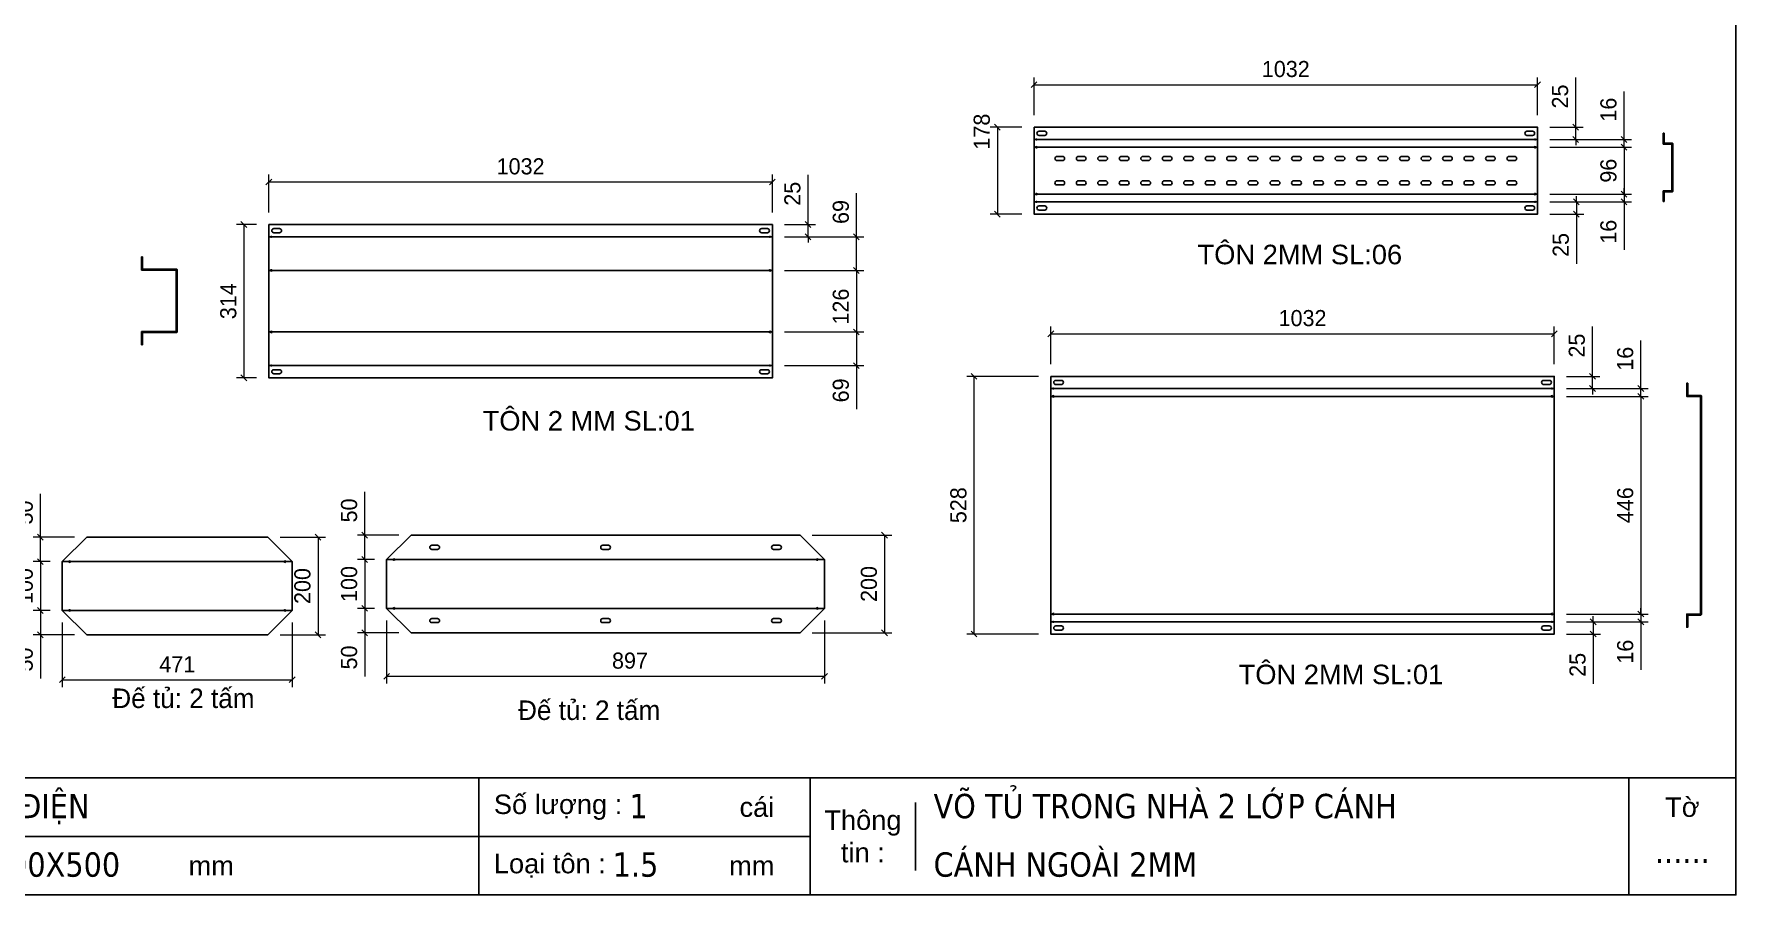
# Model space of a CAD drawing. Header units: millimetres. Extents: x 0 to 5930, y 0 to 4193.
# Drawn here: x 2443 to 5930, y 0 to 1764 of the extents above; entities that cross this region are included whole.
import ezdxf
from ezdxf.enums import TextEntityAlignment as Align

# ---------------------------------------------------------------- set-up
doc = ezdxf.new("R2010")
doc.units = ezdxf.units.MM
for name, color, linetype in [('CNC', 7, 'Continuous'), ('CO', 1, 'Continuous'), ('DIM', 253, 'Continuous')]:
    doc.layers.add(name, color=color, linetype=linetype)
doc.styles.add('Arial', font='arial.ttf')
doc.styles.add('Tahoma (Input Text)', font='tahoma.ttf')
doc.dimstyles.new('Dim-33', dxfattribs={"dimtxt": 33, "dimasz": 12, "dimexe": 15, "dimexo": 25, "dimgap": 15, "dimtad": 1, "dimdec": 0, "dimtxsty": 'Standard', "dimblk": 'OBLIQUE', "dimcen": 10, "dimclrd": 5, "dimclre": 5, "dimclrt": 3, "dimazin": 3, "dimtfac": 1, "dimtdec": 0, "dimtmove": 0, "dimatfit": 3, "dimldrblk": 'OPEN30', "dimlwd": 9, "dimlwe": 9})

# ---------------------------------------------------------------- blocks, each defined once
blk = doc.blocks.new('*D26')
at = {"color": 0, "linetype": 'ByBlock', "lineweight": -2}
for p, q in [((3031, 726.9), (3019, 738.9)), ((3019, 538.9), (3031, 526.9))]:
    blk.add_line(p, q, dxfattribs=at)
at = {"layer": 'Defpoints', "color": 0, "transparency": 16777216}
for p in [(2922.1, 732.9), (2922.1, 532.9), (3025, 532.9)]:
    blk.add_point(p, dxfattribs=at)
at = {"layer": 'DIM', "color": 5, "lineweight": 9, "transparency": 16777216}
for p, q in [((2947.1, 732.9), (3040, 732.9)), ((3025, 732.9), (3025, 532.9)), ((2947.1, 532.9), (3040, 532.9))]:
    blk.add_line(p, q, dxfattribs=at)
at = {"layer": 'DIM', "color": 3, "transparency": 16777216, "insert": (2993.1, 632.9), "char_height": 33, "attachment_point": 5, "rotation": 90}
blk.add_mtext('200', dxfattribs=at)
blk = doc.blocks.new('_Oblique')
at = {"color": 0, "linetype": 'ByBlock', "lineweight": -2}
blk.add_line((-0.5, -0.5), (0.5, 0.5), dxfattribs=at)
blk = doc.blocks.new('_Open30')
at = {"color": 0, "linetype": 'ByBlock', "lineweight": -2}
for p, q in [((-1, 0.27), (0, 0)), ((0, 0), (-1, -0.27)), ((0, 0), (-1, 0))]:
    blk.add_line(p, q, dxfattribs=at)
blk = doc.blocks.new('*D27')
at = {"color": 0, "linetype": 'ByBlock', "lineweight": -2}
for p, q in [((2507.1, 447), (2495.1, 435)), ((2966.1, 435), (2978.1, 447))]:
    blk.add_line(p, q, dxfattribs=at)
at = {"layer": 'Defpoints', "color": 0, "transparency": 16777216}
for p in [(2501.1, 582.9), (2972.1, 582.9), (2972.1, 441)]:
    blk.add_point(p, dxfattribs=at)
at = {"layer": 'DIM', "color": 5, "lineweight": 9, "transparency": 16777216}
for p, q in [((2501.1, 557.9), (2501.1, 426)), ((2972.1, 557.9), (2972.1, 426)), ((2501.1, 441), (2972.1, 441))]:
    blk.add_line(p, q, dxfattribs=at)
at = {"layer": 'DIM', "color": 3, "transparency": 16777216, "insert": (2736.6, 472.6), "char_height": 33, "attachment_point": 5}
blk.add_mtext('471', dxfattribs=at)
blk = doc.blocks.new('*D28')
at = {"color": 0, "linetype": 'ByBlock', "lineweight": -2}
for p, q in [((2462.2, 676.9), (2450.2, 688.9)), ((2450.2, 588.9), (2462.2, 576.9))]:
    blk.add_line(p, q, dxfattribs=at)
at = {"layer": 'Defpoints', "color": 0, "transparency": 16777216}
for p in [(2501.1, 682.9), (2456.2, 582.9), (2501.1, 582.9)]:
    blk.add_point(p, dxfattribs=at)
at = {"layer": 'DIM', "color": 5, "lineweight": 9, "transparency": 16777216}
for p, q in [((2476.1, 682.9), (2441.2, 682.9)), ((2456.2, 682.9), (2456.2, 582.9)), ((2476.1, 582.9), (2441.2, 582.9))]:
    blk.add_line(p, q, dxfattribs=at)
at = {"layer": 'DIM', "color": 3, "transparency": 16777216, "insert": (2424.3, 632.9), "char_height": 33, "attachment_point": 5, "rotation": 90}
blk.add_mtext('100', dxfattribs=at)
blk = doc.blocks.new('*D29')
at = {"color": 0, "linetype": 'ByBlock', "lineweight": -2}
for p, q in [((2462.2, 726.9), (2450.2, 738.9)), ((2450.2, 688.9), (2462.2, 676.9))]:
    blk.add_line(p, q, dxfattribs=at)
at = {"layer": 'Defpoints', "color": 0, "transparency": 16777216}
for p in [(2456.2, 732.9), (2551.1, 732.9), (2501.1, 682.9)]:
    blk.add_point(p, dxfattribs=at)
at = {"layer": 'DIM', "color": 5, "lineweight": 9, "transparency": 16777216}
for p, q in [((2456.2, 732.9), (2456.2, 822.1)), ((2526.1, 732.9), (2441.2, 732.9)), ((2456.2, 682.9), (2456.2, 732.9)), ((2476.1, 682.9), (2441.2, 682.9))]:
    blk.add_line(p, q, dxfattribs=at)
at = {"layer": 'DIM', "color": 3, "transparency": 16777216, "insert": (2424.3, 783.5), "char_height": 33, "attachment_point": 5, "rotation": 90}
blk.add_mtext('50', dxfattribs=at)
blk = doc.blocks.new('*D30')
at = {"color": 0, "linetype": 'ByBlock', "lineweight": -2}
for p, q in [((2462.2, 576.9), (2450.2, 588.9)), ((2450.2, 538.9), (2462.2, 526.9))]:
    blk.add_line(p, q, dxfattribs=at)
at = {"layer": 'Defpoints', "color": 0, "transparency": 16777216}
for p in [(2501.1, 582.9), (2456.2, 532.9), (2551.1, 532.9)]:
    blk.add_point(p, dxfattribs=at)
at = {"layer": 'DIM', "color": 5, "lineweight": 9, "transparency": 16777216}
for p, q in [((2476.1, 582.9), (2441.2, 582.9)), ((2456.2, 582.9), (2456.2, 532.9)), ((2526.1, 532.9), (2441.2, 532.9)), ((2456.2, 532.9), (2456.2, 443.8))]:
    blk.add_line(p, q, dxfattribs=at)
at = {"layer": 'DIM', "color": 3, "transparency": 16777216, "insert": (2424.3, 482.3), "char_height": 33, "attachment_point": 5, "rotation": 90}
blk.add_mtext('50', dxfattribs=at)
blk = doc.blocks.new('f3daunguoc')
at = {"layer": 'CNC', "color": 2, "lineweight": -3}
blk.add_circle((0, 0), 1.5, dxfattribs=at)
blk = doc.blocks.new('*D36')
at = {"color": 0, "linetype": 'ByBlock', "lineweight": -2}
for p, q in [((4191.3, 731.1), (4179.3, 743.1)), ((4179.3, 543.1), (4191.3, 531.1))]:
    blk.add_line(p, q, dxfattribs=at)
at = {"layer": 'Defpoints', "color": 0, "transparency": 16777216}
for p in [(4012.5, 737.1), (4012.5, 537.1), (4185.3, 537.1)]:
    blk.add_point(p, dxfattribs=at)
at = {"layer": 'DIM', "color": 5, "lineweight": 9, "transparency": 16777216}
for p, q in [((4037.5, 737.1), (4200.3, 737.1)), ((4185.3, 737.1), (4185.3, 537.1)), ((4037.5, 537.1), (4200.3, 537.1))]:
    blk.add_line(p, q, dxfattribs=at)
at = {"layer": 'DIM', "color": 3, "transparency": 16777216, "insert": (4153.5, 637.1), "char_height": 33, "attachment_point": 5, "rotation": 90}
blk.add_mtext('200', dxfattribs=at)
blk = doc.blocks.new('*D37')
at = {"color": 0, "linetype": 'ByBlock', "lineweight": -2}
for p, q in [((3171.5, 454), (3159.5, 442)), ((4056.5, 442), (4068.5, 454))]:
    blk.add_line(p, q, dxfattribs=at)
at = {"layer": 'Defpoints', "color": 0, "transparency": 16777216}
for p in [(3165.5, 587.1), (4062.5, 587.1), (4062.5, 448)]:
    blk.add_point(p, dxfattribs=at)
at = {"layer": 'DIM', "color": 5, "lineweight": 9, "transparency": 16777216}
for p, q in [((3165.5, 562.1), (3165.5, 433)), ((4062.5, 562.1), (4062.5, 433)), ((3165.5, 448), (4062.5, 448))]:
    blk.add_line(p, q, dxfattribs=at)
at = {"layer": 'DIM', "color": 3, "transparency": 16777216, "insert": (3664, 479.9), "char_height": 33, "attachment_point": 5}
blk.add_mtext('897', dxfattribs=at)
blk = doc.blocks.new('*D38')
at = {"color": 0, "linetype": 'ByBlock', "lineweight": -2}
for p, q in [((3126.6, 681.1), (3114.6, 693.1)), ((3114.6, 593.1), (3126.6, 581.1))]:
    blk.add_line(p, q, dxfattribs=at)
at = {"layer": 'Defpoints', "color": 0, "transparency": 16777216}
for p in [(3165.5, 687.1), (3120.6, 587.1), (3165.5, 587.1)]:
    blk.add_point(p, dxfattribs=at)
at = {"layer": 'DIM', "color": 5, "lineweight": 9, "transparency": 16777216}
for p, q in [((3140.5, 687.1), (3105.6, 687.1)), ((3120.6, 687.1), (3120.6, 587.1)), ((3140.5, 587.1), (3105.6, 587.1))]:
    blk.add_line(p, q, dxfattribs=at)
at = {"layer": 'DIM', "color": 3, "transparency": 16777216, "insert": (3088.7, 637.1), "char_height": 33, "attachment_point": 5, "rotation": 90}
blk.add_mtext('100', dxfattribs=at)
blk = doc.blocks.new('*D39')
at = {"color": 0, "linetype": 'ByBlock', "lineweight": -2}
for p, q in [((3126.6, 731.1), (3114.6, 743.1)), ((3114.6, 693.1), (3126.6, 681.1))]:
    blk.add_line(p, q, dxfattribs=at)
at = {"layer": 'Defpoints', "color": 0, "transparency": 16777216}
for p in [(3120.6, 737.1), (3215.5, 737.1), (3165.5, 687.1)]:
    blk.add_point(p, dxfattribs=at)
at = {"layer": 'DIM', "color": 5, "lineweight": 9, "transparency": 16777216}
for p, q in [((3120.6, 737.1), (3120.6, 826.2)), ((3190.5, 737.1), (3105.6, 737.1)), ((3120.6, 687.1), (3120.6, 737.1)), ((3140.5, 687.1), (3105.6, 687.1))]:
    blk.add_line(p, q, dxfattribs=at)
at = {"layer": 'DIM', "color": 3, "transparency": 16777216, "insert": (3088.7, 787.7), "char_height": 33, "attachment_point": 5, "rotation": 90}
blk.add_mtext('50', dxfattribs=at)
blk = doc.blocks.new('*D40')
at = {"color": 0, "linetype": 'ByBlock', "lineweight": -2}
for p, q in [((3126.6, 581.1), (3114.6, 593.1)), ((3114.6, 543.1), (3126.6, 531.1))]:
    blk.add_line(p, q, dxfattribs=at)
at = {"layer": 'Defpoints', "color": 0, "transparency": 16777216}
for p in [(3165.5, 587.1), (3120.6, 537.1), (3215.5, 537.1)]:
    blk.add_point(p, dxfattribs=at)
at = {"layer": 'DIM', "color": 5, "lineweight": 9, "transparency": 16777216}
for p, q in [((3140.5, 587.1), (3105.6, 587.1)), ((3120.6, 587.1), (3120.6, 537.1)), ((3190.5, 537.1), (3105.6, 537.1)), ((3120.6, 537.1), (3120.6, 447.9))]:
    blk.add_line(p, q, dxfattribs=at)
at = {"layer": 'DIM', "color": 3, "transparency": 16777216, "insert": (3088.7, 486.5), "char_height": 33, "attachment_point": 5, "rotation": 90}
blk.add_mtext('50', dxfattribs=at)
blk = doc.blocks.new('ovan8.5x20')
at = {"layer": 'CNC', "color": 2, "lineweight": -3}
for p, q in [((5.7, 4.2), (-5.8, 4.2)), ((-5.8, -4.2), (5.7, -4.2))]:
    blk.add_line(p, q, dxfattribs=at)
for centre, start, end in [((-5.8, 0), 90, 270), ((5.7, 0), 270, 90)]:
    blk.add_arc(centre, 4.25, start, end, dxfattribs=at)
blk = doc.blocks.new('*D66')
at = {"color": 0, "linetype": 'ByBlock', "lineweight": -2}
for p, q in [((5595.3, 1578.8), (5607.3, 1566.8)), ((5607.3, 1541.8), (5595.3, 1553.8))]:
    blk.add_line(p, q, dxfattribs=at)
at = {"layer": 'Defpoints', "color": 0, "transparency": 16777216}
for p in [(5523.2, 1572.8), (5601.3, 1572.8), (5523.2, 1547.8)]:
    blk.add_point(p, dxfattribs=at)
at = {"layer": 'DIM', "color": 5, "lineweight": 9, "transparency": 16777216}
for p, q in [((5601.3, 1572.8), (5601.3, 1674.9)), ((5548.2, 1572.8), (5616.3, 1572.8)), ((5601.3, 1547.8), (5601.3, 1572.8)), ((5548.2, 1547.8), (5616.3, 1547.8)), ((5601.3, 1547.8), (5601.3, 1535.8))]:
    blk.add_line(p, q, dxfattribs=at)
at = {"layer": 'DIM', "color": 3, "transparency": 16777216, "insert": (5569.5, 1635.8), "char_height": 33, "attachment_point": 5, "rotation": 90}
blk.add_mtext('25', dxfattribs=at)
blk = doc.blocks.new('*D67')
at = {"color": 0, "linetype": 'ByBlock', "lineweight": -2}
for p, q in [((5694.3, 1553.8), (5706.3, 1541.8)), ((5706.3, 1525.8), (5694.3, 1537.8))]:
    blk.add_line(p, q, dxfattribs=at)
at = {"layer": 'Defpoints', "color": 0, "transparency": 16777216}
for p in [(5523.2, 1547.8), (5700.3, 1547.8), (5523.2, 1531.8)]:
    blk.add_point(p, dxfattribs=at)
at = {"layer": 'DIM', "color": 5, "lineweight": 9, "transparency": 16777216}
for p, q in [((5700.3, 1547.8), (5700.3, 1645.9)), ((5548.2, 1547.8), (5715.3, 1547.8)), ((5700.3, 1531.8), (5700.3, 1547.8)), ((5548.2, 1531.8), (5715.3, 1531.8)), ((5700.3, 1531.8), (5700.3, 1519.8))]:
    blk.add_line(p, q, dxfattribs=at)
at = {"layer": 'DIM', "color": 3, "transparency": 16777216, "insert": (5668.5, 1608.9), "char_height": 33, "attachment_point": 5, "rotation": 90}
blk.add_mtext('16', dxfattribs=at)
blk = doc.blocks.new('*D68')
at = {"color": 0, "linetype": 'ByBlock', "lineweight": -2}
for p, q in [((5706.3, 1525.8), (5694.3, 1537.8)), ((5694.3, 1441.8), (5706.3, 1429.8))]:
    blk.add_line(p, q, dxfattribs=at)
at = {"layer": 'Defpoints', "color": 0, "transparency": 16777216}
for p in [(5523.2, 1531.8), (5523.2, 1435.8), (5700.3, 1435.8)]:
    blk.add_point(p, dxfattribs=at)
at = {"layer": 'DIM', "color": 5, "lineweight": 9, "transparency": 16777216}
for p, q in [((5548.2, 1531.8), (5715.3, 1531.8)), ((5700.3, 1531.8), (5700.3, 1435.8)), ((5548.2, 1435.8), (5715.3, 1435.8))]:
    blk.add_line(p, q, dxfattribs=at)
at = {"layer": 'DIM', "color": 3, "transparency": 16777216, "insert": (5668.5, 1483.8), "char_height": 33, "attachment_point": 5, "rotation": 90}
blk.add_mtext('96', dxfattribs=at)
blk = doc.blocks.new('*D69')
at = {"color": 0, "linetype": 'ByBlock', "lineweight": -2}
for p, q in [((5694.3, 1441.8), (5706.3, 1429.8)), ((5706.3, 1413.8), (5694.3, 1425.8))]:
    blk.add_line(p, q, dxfattribs=at)
at = {"layer": 'Defpoints', "color": 0, "transparency": 16777216}
for p in [(5523.2, 1435.8), (5523.2, 1419.8), (5700.3, 1419.8)]:
    blk.add_point(p, dxfattribs=at)
at = {"layer": 'DIM', "color": 5, "lineweight": 9, "transparency": 16777216}
for p, q in [((5548.2, 1435.8), (5715.3, 1435.8)), ((5700.3, 1435.8), (5700.3, 1447.8)), ((5700.3, 1435.8), (5700.3, 1419.8)), ((5548.2, 1419.8), (5715.3, 1419.8)), ((5700.3, 1419.8), (5700.3, 1321.6))]:
    blk.add_line(p, q, dxfattribs=at)
at = {"layer": 'DIM', "color": 3, "transparency": 16777216, "insert": (5668.5, 1358.7), "char_height": 33, "attachment_point": 5, "rotation": 90}
blk.add_mtext('16', dxfattribs=at)
blk = doc.blocks.new('*D70')
at = {"color": 0, "linetype": 'ByBlock', "lineweight": -2}
for p, q in [((4497.7, 1666), (4485.7, 1654)), ((5517.2, 1654), (5529.2, 1666))]:
    blk.add_line(p, q, dxfattribs=at)
at = {"layer": 'Defpoints', "color": 0, "transparency": 16777216}
for p in [(5523.2, 1660), (4491.7, 1572.8), (5523.2, 1572.8)]:
    blk.add_point(p, dxfattribs=at)
at = {"layer": 'DIM', "color": 5, "lineweight": 9, "transparency": 16777216}
for p, q in [((4491.7, 1597.8), (4491.7, 1675)), ((5523.2, 1597.8), (5523.2, 1675)), ((4491.7, 1660), (5523.2, 1660))]:
    blk.add_line(p, q, dxfattribs=at)
at = {"layer": 'DIM', "color": 3, "transparency": 16777216, "insert": (5007.4, 1691.9), "char_height": 33, "attachment_point": 5}
blk.add_mtext('1032', dxfattribs=at)
blk = doc.blocks.new('*D71')
at = {"color": 0, "linetype": 'ByBlock', "lineweight": -2}
for p, q in [((4422.6, 1566.8), (4410.6, 1578.8)), ((4410.6, 1400.8), (4422.6, 1388.8))]:
    blk.add_line(p, q, dxfattribs=at)
at = {"layer": 'Defpoints', "color": 0, "transparency": 16777216}
for p in [(4491.7, 1572.8), (4416.6, 1394.8), (4491.7, 1394.8)]:
    blk.add_point(p, dxfattribs=at)
at = {"layer": 'DIM', "color": 5, "lineweight": 9, "transparency": 16777216}
for p, q in [((4466.7, 1572.8), (4401.6, 1572.8)), ((4416.6, 1572.8), (4416.6, 1394.8)), ((4466.7, 1394.8), (4401.6, 1394.8))]:
    blk.add_line(p, q, dxfattribs=at)
at = {"layer": 'DIM', "color": 3, "transparency": 16777216, "insert": (4384.8, 1563.8), "char_height": 33, "attachment_point": 5, "rotation": 90}
blk.add_mtext('178', dxfattribs=at)
blk = doc.blocks.new('*D72')
at = {"color": 0, "linetype": 'ByBlock', "lineweight": -2}
for p, q in [((5596.7, 1425.8), (5608.7, 1413.8)), ((5608.7, 1388.8), (5596.7, 1400.8))]:
    blk.add_line(p, q, dxfattribs=at)
at = {"layer": 'Defpoints', "color": 0, "transparency": 16777216}
for p in [(5523.2, 1419.8), (5523.2, 1394.8), (5602.7, 1394.8)]:
    blk.add_point(p, dxfattribs=at)
at = {"layer": 'DIM', "color": 5, "lineweight": 9, "transparency": 16777216}
for p, q in [((5602.7, 1419.8), (5602.7, 1431.8)), ((5548.2, 1419.8), (5617.7, 1419.8)), ((5548.2, 1394.8), (5617.7, 1394.8)), ((5602.7, 1419.8), (5602.7, 1394.8)), ((5602.7, 1394.8), (5602.7, 1292.7))]:
    blk.add_line(p, q, dxfattribs=at)
at = {"layer": 'DIM', "color": 3, "transparency": 16777216, "insert": (5570.9, 1331.7), "char_height": 33, "attachment_point": 5, "rotation": 90}
blk.add_mtext('25', dxfattribs=at)
blk = doc.blocks.new('*D73')
at = {"color": 0, "linetype": 'ByBlock', "lineweight": -2}
for p, q in [((4022.8, 1379.4), (4034.8, 1367.4)), ((4034.8, 1342.4), (4022.8, 1354.4))]:
    blk.add_line(p, q, dxfattribs=at)
at = {"layer": 'Defpoints', "color": 0, "transparency": 16777216}
for p in [(3955.7, 1373.4), (4028.8, 1373.4), (3955.7, 1348.4)]:
    blk.add_point(p, dxfattribs=at)
at = {"layer": 'DIM', "color": 5, "lineweight": 9, "transparency": 16777216}
for p, q in [((4028.8, 1373.4), (4028.8, 1475.5)), ((3980.7, 1373.4), (4043.8, 1373.4)), ((4028.8, 1348.4), (4028.8, 1373.4)), ((3980.7, 1348.4), (4043.8, 1348.4)), ((4028.8, 1348.4), (4028.8, 1336.4))]:
    blk.add_line(p, q, dxfattribs=at)
at = {"layer": 'DIM', "color": 3, "transparency": 16777216, "insert": (3996.9, 1436.5), "char_height": 33, "attachment_point": 5, "rotation": 90}
blk.add_mtext('25', dxfattribs=at)
blk = doc.blocks.new('*D74')
at = {"color": 0, "linetype": 'ByBlock', "lineweight": -2}
for p, q in [((4133.8, 1342.4), (4121.8, 1354.4)), ((4121.8, 1285.4), (4133.8, 1273.4))]:
    blk.add_line(p, q, dxfattribs=at)
at = {"layer": 'Defpoints', "color": 0, "transparency": 16777216}
for p in [(3955.7, 1348.4), (4127.8, 1348.4), (3955.7, 1279.4)]:
    blk.add_point(p, dxfattribs=at)
at = {"layer": 'DIM', "color": 5, "lineweight": 9, "transparency": 16777216}
for p, q in [((4127.8, 1348.4), (4127.8, 1438)), ((3980.7, 1348.4), (4142.8, 1348.4)), ((4127.8, 1279.4), (4127.8, 1348.4)), ((3980.7, 1279.4), (4142.8, 1279.4))]:
    blk.add_line(p, q, dxfattribs=at)
at = {"layer": 'DIM', "color": 3, "transparency": 16777216, "insert": (4096, 1399.2), "char_height": 33, "attachment_point": 5, "rotation": 90}
blk.add_mtext('69', dxfattribs=at)
blk = doc.blocks.new('*D75')
at = {"color": 0, "linetype": 'ByBlock', "lineweight": -2}
for p, q in [((4133.8, 1273.4), (4121.8, 1285.4)), ((4121.8, 1159.4), (4133.8, 1147.4))]:
    blk.add_line(p, q, dxfattribs=at)
at = {"layer": 'Defpoints', "color": 0, "transparency": 16777216}
for p in [(3955.7, 1279.4), (3955.7, 1153.4), (4127.8, 1153.4)]:
    blk.add_point(p, dxfattribs=at)
at = {"layer": 'DIM', "color": 5, "lineweight": 9, "transparency": 16777216}
for p, q in [((3980.7, 1279.4), (4142.8, 1279.4)), ((4127.8, 1279.4), (4127.8, 1153.4)), ((3980.7, 1153.4), (4142.8, 1153.4))]:
    blk.add_line(p, q, dxfattribs=at)
at = {"layer": 'DIM', "color": 3, "transparency": 16777216, "insert": (4096, 1205.4), "char_height": 33, "attachment_point": 5, "rotation": 90}
blk.add_mtext('126', dxfattribs=at)
blk = doc.blocks.new('*D76')
at = {"color": 0, "linetype": 'ByBlock', "lineweight": -2}
for p, q in [((4133.8, 1147.4), (4121.8, 1159.4)), ((4121.8, 1090.4), (4133.8, 1078.4))]:
    blk.add_line(p, q, dxfattribs=at)
at = {"layer": 'Defpoints', "color": 0, "transparency": 16777216}
for p in [(3955.7, 1153.4), (3955.7, 1084.4), (4127.8, 1084.4)]:
    blk.add_point(p, dxfattribs=at)
at = {"layer": 'DIM', "color": 5, "lineweight": 9, "transparency": 16777216}
for p, q in [((3980.7, 1153.4), (4142.8, 1153.4)), ((4127.8, 1153.4), (4127.8, 1084.4)), ((3980.7, 1084.4), (4142.8, 1084.4)), ((4127.8, 1084.4), (4127.8, 994.9))]:
    blk.add_line(p, q, dxfattribs=at)
at = {"layer": 'DIM', "color": 3, "transparency": 16777216, "insert": (4096, 1033.7), "char_height": 33, "attachment_point": 5, "rotation": 90}
blk.add_mtext('69', dxfattribs=at)
blk = doc.blocks.new('*D77')
at = {"color": 0, "linetype": 'ByBlock', "lineweight": -2}
for p, q in [((2930.2, 1466.7), (2918.2, 1454.7)), ((3949.7, 1454.7), (3961.7, 1466.7))]:
    blk.add_line(p, q, dxfattribs=at)
at = {"layer": 'Defpoints', "color": 0, "transparency": 16777216}
for p in [(3955.7, 1460.7), (2924.2, 1373.4), (3955.7, 1373.4)]:
    blk.add_point(p, dxfattribs=at)
at = {"layer": 'DIM', "color": 5, "lineweight": 9, "transparency": 16777216}
for p, q in [((2924.2, 1398.4), (2924.2, 1475.7)), ((3955.7, 1398.4), (3955.7, 1475.7)), ((2924.2, 1460.7), (3955.7, 1460.7))]:
    blk.add_line(p, q, dxfattribs=at)
at = {"layer": 'DIM', "color": 3, "transparency": 16777216, "insert": (3439.9, 1492.5), "char_height": 33, "attachment_point": 5}
blk.add_mtext('1032', dxfattribs=at)
blk = doc.blocks.new('*D78')
at = {"color": 0, "linetype": 'ByBlock', "lineweight": -2}
for p, q in [((2879.1, 1367.4), (2867.1, 1379.4)), ((2867.1, 1065.4), (2879.1, 1053.4))]:
    blk.add_line(p, q, dxfattribs=at)
at = {"layer": 'Defpoints', "color": 0, "transparency": 16777216}
for p in [(2924.2, 1373.4), (2873.1, 1059.4), (2924.2, 1059.4)]:
    blk.add_point(p, dxfattribs=at)
at = {"layer": 'DIM', "color": 5, "lineweight": 9, "transparency": 16777216}
for p, q in [((2899.2, 1373.4), (2858.1, 1373.4)), ((2873.1, 1373.4), (2873.1, 1059.4)), ((2899.2, 1059.4), (2858.1, 1059.4))]:
    blk.add_line(p, q, dxfattribs=at)
at = {"layer": 'DIM', "color": 3, "transparency": 16777216, "insert": (2841.3, 1216.4), "char_height": 33, "attachment_point": 5, "rotation": 90}
blk.add_mtext('314', dxfattribs=at)
blk = doc.blocks.new('*D79')
at = {"color": 0, "linetype": 'ByBlock', "lineweight": -2}
for p, q in [((5629.6, 1068.5), (5641.6, 1056.5)), ((5641.6, 1031.5), (5629.6, 1043.5))]:
    blk.add_line(p, q, dxfattribs=at)
at = {"layer": 'Defpoints', "color": 0, "transparency": 16777216}
for p in [(5557.5, 1062.5), (5635.6, 1062.5), (5557.5, 1037.5)]:
    blk.add_point(p, dxfattribs=at)
at = {"layer": 'DIM', "color": 5, "lineweight": 9, "transparency": 16777216}
for p, q in [((5635.6, 1062.5), (5635.6, 1164.5)), ((5582.5, 1062.5), (5650.6, 1062.5)), ((5635.6, 1037.5), (5635.6, 1062.5)), ((5582.5, 1037.5), (5650.6, 1037.5)), ((5635.6, 1037.5), (5635.6, 1025.5))]:
    blk.add_line(p, q, dxfattribs=at)
at = {"layer": 'DIM', "color": 3, "transparency": 16777216, "insert": (5603.7, 1125.5), "char_height": 33, "attachment_point": 5, "rotation": 90}
blk.add_mtext('25', dxfattribs=at)
blk = doc.blocks.new('*D80')
at = {"color": 0, "linetype": 'ByBlock', "lineweight": -2}
for p, q in [((5728.6, 1043.5), (5740.6, 1031.5)), ((5740.6, 1015.5), (5728.6, 1027.5))]:
    blk.add_line(p, q, dxfattribs=at)
at = {"layer": 'Defpoints', "color": 0, "transparency": 16777216}
for p in [(5557.5, 1037.5), (5557.5, 1021.5), (5734.6, 1037.5)]:
    blk.add_point(p, dxfattribs=at)
at = {"layer": 'DIM', "color": 5, "lineweight": 9, "transparency": 16777216}
for p, q in [((5734.6, 1037.5), (5734.6, 1135.6)), ((5582.5, 1037.5), (5749.6, 1037.5)), ((5582.5, 1021.5), (5749.6, 1021.5)), ((5734.6, 1021.5), (5734.6, 1037.5)), ((5734.6, 1021.5), (5734.6, 1009.5))]:
    blk.add_line(p, q, dxfattribs=at)
at = {"layer": 'DIM', "color": 3, "transparency": 16777216, "insert": (5702.8, 1098.5), "char_height": 33, "attachment_point": 5, "rotation": 90}
blk.add_mtext('16', dxfattribs=at)
blk = doc.blocks.new('*D81')
at = {"color": 0, "linetype": 'ByBlock', "lineweight": -2}
for p, q in [((5740.6, 1015.5), (5728.6, 1027.5)), ((5728.6, 581.5), (5740.6, 569.5))]:
    blk.add_line(p, q, dxfattribs=at)
at = {"layer": 'Defpoints', "color": 0, "transparency": 16777216}
for p in [(5557.5, 1021.5), (5557.5, 575.5), (5734.6, 575.5)]:
    blk.add_point(p, dxfattribs=at)
at = {"layer": 'DIM', "color": 5, "lineweight": 9, "transparency": 16777216}
for p, q in [((5582.5, 1021.5), (5749.6, 1021.5)), ((5734.6, 1021.5), (5734.6, 575.5)), ((5582.5, 575.5), (5749.6, 575.5))]:
    blk.add_line(p, q, dxfattribs=at)
at = {"layer": 'DIM', "color": 3, "transparency": 16777216, "insert": (5702.8, 798.5), "char_height": 33, "attachment_point": 5, "rotation": 90}
blk.add_mtext('446', dxfattribs=at)
blk = doc.blocks.new('*D82')
at = {"color": 0, "linetype": 'ByBlock', "lineweight": -2}
for p, q in [((5728.6, 581.5), (5740.6, 569.5)), ((5740.6, 553.5), (5728.6, 565.5))]:
    blk.add_line(p, q, dxfattribs=at)
at = {"layer": 'Defpoints', "color": 0, "transparency": 16777216}
for p in [(5557.5, 575.5), (5557.5, 559.5), (5734.6, 559.5)]:
    blk.add_point(p, dxfattribs=at)
at = {"layer": 'DIM', "color": 5, "lineweight": 9, "transparency": 16777216}
for p, q in [((5582.5, 575.5), (5749.6, 575.5)), ((5582.5, 559.5), (5749.6, 559.5)), ((5734.6, 575.5), (5734.6, 587.5)), ((5734.6, 575.5), (5734.6, 559.5)), ((5734.6, 559.5), (5734.6, 461.3))]:
    blk.add_line(p, q, dxfattribs=at)
at = {"layer": 'DIM', "color": 3, "transparency": 16777216, "insert": (5702.8, 498.4), "char_height": 33, "attachment_point": 5, "rotation": 90}
blk.add_mtext('16', dxfattribs=at)
blk = doc.blocks.new('*D83')
at = {"color": 0, "linetype": 'ByBlock', "lineweight": -2}
for p, q in [((4532, 1155.7), (4520, 1143.7)), ((5551.5, 1143.7), (5563.5, 1155.7))]:
    blk.add_line(p, q, dxfattribs=at)
at = {"layer": 'Defpoints', "color": 0, "transparency": 16777216}
for p in [(5557.5, 1149.7), (4526, 1062.5), (5557.5, 1062.5)]:
    blk.add_point(p, dxfattribs=at)
at = {"layer": 'DIM', "color": 5, "lineweight": 9, "transparency": 16777216}
for p, q in [((4526, 1087.5), (4526, 1164.7)), ((5557.5, 1087.5), (5557.5, 1164.7)), ((4526, 1149.7), (5557.5, 1149.7))]:
    blk.add_line(p, q, dxfattribs=at)
at = {"layer": 'DIM', "color": 3, "transparency": 16777216, "insert": (5041.7, 1181.6), "char_height": 33, "attachment_point": 5}
blk.add_mtext('1032', dxfattribs=at)
blk = doc.blocks.new('*D84')
at = {"color": 0, "linetype": 'ByBlock', "lineweight": -2}
for p, q in [((5631, 565.5), (5643, 553.5)), ((5643, 528.5), (5631, 540.5))]:
    blk.add_line(p, q, dxfattribs=at)
at = {"layer": 'Defpoints', "color": 0, "transparency": 16777216}
for p in [(5557.5, 559.5), (5557.5, 534.5), (5637, 534.5)]:
    blk.add_point(p, dxfattribs=at)
at = {"layer": 'DIM', "color": 5, "lineweight": 9, "transparency": 16777216}
for p, q in [((5582.5, 559.5), (5652, 559.5)), ((5637, 559.5), (5637, 571.5)), ((5637, 559.5), (5637, 534.5)), ((5582.5, 534.5), (5652, 534.5)), ((5637, 534.5), (5637, 432.4))]:
    blk.add_line(p, q, dxfattribs=at)
at = {"layer": 'DIM', "color": 3, "transparency": 16777216, "insert": (5605.2, 471.4), "char_height": 33, "attachment_point": 5, "rotation": 90}
blk.add_mtext('25', dxfattribs=at)
blk = doc.blocks.new('*D85')
at = {"color": 0, "linetype": 'ByBlock', "lineweight": -2}
for p, q in [((4374.7, 1056.5), (4362.7, 1068.5)), ((4362.7, 540.5), (4374.7, 528.5))]:
    blk.add_line(p, q, dxfattribs=at)
at = {"layer": 'Defpoints', "color": 0, "transparency": 16777216}
for p in [(4526, 1062.5), (4368.7, 534.5), (4526, 534.5)]:
    blk.add_point(p, dxfattribs=at)
at = {"layer": 'DIM', "color": 5, "lineweight": 9, "transparency": 16777216}
for p, q in [((4501, 1062.5), (4353.7, 1062.5)), ((4368.7, 1062.5), (4368.7, 534.5)), ((4501, 534.5), (4353.7, 534.5))]:
    blk.add_line(p, q, dxfattribs=at)
at = {"layer": 'DIM', "color": 3, "transparency": 16777216, "insert": (4336.9, 798.5), "char_height": 33, "attachment_point": 5, "rotation": 90}
blk.add_mtext('528', dxfattribs=at)
blk = doc.blocks.new('khungtenAsean2')
at = {"color": 7}
for p, q in [((2970, -1980), (0, -1980)), ((1680, -1980), (1680, -2100)), ((2020, -1980), (2020, -2100)), ((2860, -1980), (2860, -2100)), ((2128.3, -2005), (2128.3, -2075)), ((2020, -2040), (0, -2040))]:
    blk.add_line(p, q, dxfattribs=at)
blk.add_lwpolyline([(0, 0), (2970, 0), (2970, -2100), (0, -2100)], close=True, dxfattribs=at)
at = {"color": 2, "char_height": 20, "style": 'Arial'}
for s, insert, width, attachment_point in [('  Số lượng :', (1680, -2010), 917.634, 4), ('cái', (1947.6, -2010), 917.634, 4), ('Tờ', (2915, -2010), 110, 5), ('Thông\\Ptin :', (2074.2, -2040), 108.311, 5), ('  Loại tôn :', (1680, -2070), 917.634, 4), ('mm', (1382.3, -2070), 917.634, 4), ('mm', (1936.9, -2070), 917.634, 4)]:
    blk.add_mtext(s, dxfattribs=dict(at, insert=insert, width=width, attachment_point=attachment_point))
at = {"color": 1, "style": 'Tahoma (Input Text)', "flags": 8}
for tag, p in [('#01', (137.1, -2021.3)), ('#03', (506.6, -2019.3)), ('#05', (1106.6, -2021.3)), ('#07', (1834.7, -2021.3)), ('#09', (2146.7, -2021.3)), ('#02', (98.5, -2081.3)), ('#04', (486.1, -2081.3)), ('#06', (1065.3, -2081.3)), ('#08', (1817.4, -2081.3)), ('#10', (2146.7, -2081.3))]:
    blk.add_attdef(tag, p, '', height=25, dxfattribs=at)
blk.add_attdef('#11', text='', height=25, dxfattribs=at).set_placement((2915, -2067.3), align=Align.CENTER)

msp = doc.modelspace()

# ---------------------------------------------------------------- linework, layer by layer
at = {"color": 7}
for p, q in [((4491.7, 1572.8), (5523.2, 1572.8)), ((4491.7, 1547.8), (5523.2, 1547.8)), ((4491.7, 1419.8), (5523.2, 1419.8)), ((4491.7, 1394.8), (5523.2, 1394.8)), ((2924.2, 1373.4), (3955.7, 1373.4)), ((2924.2, 1348.4), (3955.7, 1348.4)), ((2924.2, 1084.4), (3955.7, 1084.4)), ((2924.2, 1059.4), (3955.7, 1059.4)), ((4526, 1062.5), (5557.5, 1062.5)), ((4526, 1037.5), (5557.5, 1037.5)), ((2501.1, 682.9), (2551.1, 732.9)), ((2551.1, 732.9), (2922.1, 732.9)), ((2922.1, 732.9), (2972.1, 682.9)), ((3165.5, 687.1), (3215.5, 737.1)), ((3215.5, 737.1), (4012.5, 737.1)), ((4012.5, 737.1), (4062.5, 687.1)), ((2501.1, 682.9), (2972.1, 682.9)), ((2501.1, 582.9), (2501.1, 682.9)), ((2972.1, 682.9), (2972.1, 582.9)), ((3165.5, 687.1), (4062.5, 687.1)), ((3165.5, 587.1), (3165.5, 687.1)), ((4062.5, 687.1), (4062.5, 587.1)), ((2972.1, 582.9), (2501.1, 582.9)), ((2501.1, 582.9), (2551.1, 532.9)), ((2972.1, 582.9), (2922.1, 532.9)), ((4062.5, 587.1), (3165.5, 587.1)), ((3165.5, 587.1), (3215.5, 537.1)), ((4062.5, 587.1), (4012.5, 537.1)), ((4526, 559.5), (5557.5, 559.5)), ((2922.1, 532.9), (2551.1, 532.9)), ((4012.5, 537.1), (3215.5, 537.1)), ((4526, 534.5), (5557.5, 534.5))]:
    msp.add_line(p, q, dxfattribs=at)
for points in [[(4491.7, 1572.8), (5523.2, 1572.8), (5523.2, 1394.8), (4491.7, 1394.8)], [(4491.7, 1531.8), (5523.2, 1531.8), (5523.2, 1435.8), (4491.7, 1435.8)], [(2924.2, 1373.4), (3955.7, 1373.4), (3955.7, 1059.4), (2924.2, 1059.4)], [(2924.2, 1279.4), (3955.7, 1279.4), (3955.7, 1153.4), (2924.2, 1153.4)], [(4526, 1062.5), (5557.5, 1062.5), (5557.5, 534.5), (4526, 534.5)], [(4526, 1021.5), (5557.5, 1021.5), (5557.5, 575.5), (4526, 575.5)]]:
    msp.add_lwpolyline(points, close=True, dxfattribs=at)
at = {"color": 2}
for centre, radius in [((4496.7, 1547.8), 1), ((5518.2, 1547.8), 1), ((4496.7, 1531.8), 1.5), ((5518.2, 1531.8), 1.5), ((4496.7, 1435.8), 1.5), ((5518.2, 1435.8), 1.5), ((4496.7, 1419.8), 1), ((5518.2, 1419.8), 1), ((2929.2, 1348.4), 1), ((3950.7, 1348.4), 1), ((2929.2, 1279.4), 1.5), ((3950.7, 1279.4), 1.5), ((2929.2, 1153.4), 1.5), ((3950.7, 1153.4), 1.5), ((2929.2, 1084.4), 1), ((3950.7, 1084.4), 1), ((4531, 1021.5), 1.5), ((4531, 1037.5), 1), ((5552.5, 1021.5), 1.5), ((5552.5, 1037.5), 1), ((4531, 575.5), 1.5), ((4531, 559.5), 1), ((5552.5, 575.5), 1.5), ((5552.5, 559.5), 1)]:
    msp.add_circle(centre, radius, dxfattribs=at)
at = {"layer": 'CO', "linetype": 'Continuous'}
for p, q in [((5782.2, 1560.4), (5780.2, 1560.4)), ((5780.2, 1560.4), (5780.2, 1538.4)), ((5780.2, 1538.4), (5798.2, 1538.4)), ((5782.2, 1560.4), (5782.2, 1540.4)), ((5799.2, 1540.4), (5782.2, 1540.4)), ((5798.2, 1538.4), (5798.2, 1442.4)), ((5800.2, 1441.4), (5800.2, 1539.4)), ((5798.2, 1442.4), (5780.2, 1442.4)), ((5780.2, 1420.4), (5780.2, 1442.4)), ((5782.2, 1440.4), (5799.2, 1440.4)), ((5782.2, 1420.4), (5782.2, 1440.4)), ((5782.2, 1420.4), (5780.2, 1420.4)), ((2665.3, 1307.2), (2663.3, 1307.2)), ((2663.3, 1307.2), (2663.3, 1280.2)), ((2665.3, 1307.2), (2665.3, 1282.2)), ((2663.3, 1280.2), (2734.3, 1280.2)), ((2735.3, 1282.2), (2665.3, 1282.2)), ((2734.3, 1280.2), (2734.3, 1154.2)), ((2736.3, 1153.2), (2736.3, 1281.2)), ((2734.3, 1154.2), (2663.3, 1154.2)), ((2663.3, 1127.2), (2663.3, 1154.2)), ((2665.3, 1152.2), (2735.3, 1152.2)), ((2665.3, 1127.2), (2665.3, 1152.2)), ((2665.3, 1127.2), (2663.3, 1127.2))]:
    msp.add_line(p, q, dxfattribs=at)
msp.add_lwpolyline([(5858.7, 1022.5, 0.414214), (5857.7, 1023.5), (5830.7, 1023.5), (5830.7, 1048.5), (5828.7, 1048.5), (5828.7, 1021.5), (5856.7, 1021.5), (5856.7, 575.5), (5828.7, 575.5), (5828.7, 548.5), (5830.7, 548.5), (5830.7, 573.5), (5857.7, 573.5, 0.414214), (5858.7, 574.5)], format="xyb", close=True, dxfattribs=at)
for centre, start, end in [((5799.2, 1539.4), 0, 90), ((5799.2, 1441.4), 270, 0), ((2735.3, 1281.2), 0, 90), ((2735.3, 1153.2), 270, 0)]:
    msp.add_arc(centre, 1, start, end, dxfattribs=at)

# ---------------------------------------------------------------- block references
at = {"color": 7}
ref = msp.add_blockref('khungtenAsean2', (0, 4192.7), dxfattribs=dict(at, xscale=1.996500000008381, yscale=1.996500000008381, zscale=1.996500000008381))
ref.add_attrib('#11', '......', dxfattribs={"color": 1, "height": 49.91, "style": 'Tahoma (Input Text)'}).set_placement((5819.8, 65.2), align=Align.CENTER)
ref.add_attrib('#09', 'VÕ TỦ TRONG NHÀ 2 LỚP CÁNH ', (4285.9, 157.2), dxfattribs={"color": 1, "height": 49.913, "style": 'Tahoma (Input Text)'})
ref.add_attrib('#10', 'CÁNH NGOÀI 2MM', (4285.9, 37.4), dxfattribs={"color": 1, "height": 49.913, "style": 'Tahoma (Input Text)'})
ref.add_attrib('#08', '1.5  ', (3628.5, 37.4), dxfattribs={"color": 1, "height": 49.91, "style": 'Tahoma (Input Text)'})
ref.add_attrib('#07', '1', (3662.9, 157.2), dxfattribs={"color": 1, "height": 49.9, "style": 'Tahoma (Input Text)'})
ref.add_attrib('#06', '2100X2000X500', (2126.9, 37.4), dxfattribs={"color": 1, "height": 49.913, "style": 'Tahoma (Input Text)'})
ref.add_attrib('#05', 'VÕ TỦ ĐIỆN', (2209.4, 157.2), dxfattribs={"color": 1, "height": 49.91, "style": 'Tahoma (Input Text)'})
at = {"lineweight": -3, "rotation": 270}
for p in [(2516.1, 682.9), (3180.5, 687.1), (2516.1, 582.9), (3180.5, 587.1)]:
    msp.add_blockref('f3daunguoc', p, dxfattribs=at)
at = {"lineweight": -3, "xscale": -1, "rotation": 90}
for p in [(2957.1, 682.9), (4047.5, 687.1), (2957.1, 582.9), (4047.5, 587.1)]:
    msp.add_blockref('f3daunguoc', p, dxfattribs=at)
at = {"layer": 'CNC', "color": 2, "lineweight": -3, "rotation": 180}
for p in [(4507.7, 1560.3), (2940.2, 1360.9), (4542, 1050)]:
    msp.add_blockref('ovan8.5x20', p, dxfattribs=at)
at = {"layer": 'CNC', "color": 2, "lineweight": -3, "xscale": -1, "rotation": 180}
for p in [(5507.2, 1560.3), (3939.7, 1360.9), (5541.5, 1050)]:
    msp.add_blockref('ovan8.5x20', p, dxfattribs=at)
at = {"layer": 'CNC', "lineweight": -3, "xscale": -1, "rotation": 180}
for p in [(4544.4, 1508.8), (4588.4, 1508.8), (4632.4, 1508.8), (4676.4, 1508.8), (4720.4, 1508.8), (4764.4, 1508.8), (4808.4, 1508.8), (4852.4, 1508.8), (4896.4, 1508.8), (4940.4, 1508.8), (4985.4, 1508.8), (5029.4, 1508.8), (4544.4, 1458.8), (4588.4, 1458.8), (4632.4, 1458.8), (4676.4, 1458.8), (4720.4, 1458.8), (4764.4, 1458.8), (4808.4, 1458.8), (4852.4, 1458.8), (4896.4, 1458.8), (4940.4, 1458.8), (4985.4, 1458.8), (5029.4, 1458.8), (3264, 712.1)]:
    msp.add_blockref('ovan8.5x20', p, dxfattribs=at)
at = {"layer": 'CNC', "lineweight": -3, "rotation": 180}
for p in [(5074.5, 1508.8), (5118.5, 1508.8), (5162.5, 1508.8), (5206.5, 1508.8), (5250.5, 1508.8), (5294.5, 1508.8), (5338.5, 1508.8), (5382.5, 1508.8), (5426.5, 1508.8), (5470.5, 1508.8), (5074.5, 1458.8), (5118.5, 1458.8), (5162.5, 1458.8), (5206.5, 1458.8), (5250.5, 1458.8), (5294.5, 1458.8), (5338.5, 1458.8), (5382.5, 1458.8), (5426.5, 1458.8), (5470.5, 1458.8), (3614, 712.1), (3964, 712.1)]:
    msp.add_blockref('ovan8.5x20', p, dxfattribs=at)
at = {"layer": 'CNC', "color": 2, "lineweight": -3, "xscale": -1}
for p in [(4507.7, 1407.3), (2940.2, 1071.9), (4542, 547)]:
    msp.add_blockref('ovan8.5x20', p, dxfattribs=at)
at = {"layer": 'CNC', "color": 2, "lineweight": -3}
for p in [(5507.2, 1407.3), (3939.7, 1071.9), (5541.5, 547)]:
    msp.add_blockref('ovan8.5x20', p, dxfattribs=at)
at = {"layer": 'CNC', "lineweight": -3}
msp.add_blockref('ovan8.5x20', (3264, 562.1), dxfattribs=at)
at = {"layer": 'CNC', "lineweight": -3, "xscale": -1}
for p in [(3614, 562.1), (3964, 562.1)]:
    msp.add_blockref('ovan8.5x20', p, dxfattribs=at)

# ---------------------------------------------------------------- texts
at = {"color": 2, "char_height": 40, "width": 775, "attachment_point": 5}
for s, insert in [('{\\f.VnArialH|b0|i0|c0|p34;T«n 2mm SL:06}', (5036.2, 1311.8)), ('{\\f.VnArialH|b0|i0|c0|p34;T«n 2 mm SL:01}', (3579.5, 971.2)), ('{\\f.VnArialH|b0|i0|c0|p34;T«n 2mm SL:01}', (5120.4, 451.5)), ('Đế tủ: 2 tấm ', (2749.2, 402.7)), ('Đế tủ: 2 tấm ', (3580.4, 378.2))]:
    msp.add_mtext(s, dxfattribs=dict(at, insert=insert))

# ---------------------------------------------------------------- dimensions: what is measured, and where the dimension line sits
at = {"layer": 'DIM', "color": 7}
for base, p1, p2, picture, middle in [((5523.1920703, 1660.0232966), (4491.6920703, 1572.7864038), (5523.1920703, 1572.7864038), '*D70', (5007.4420703, 1691.8834603)), ((3955.6885577, 1460.6831056), (2924.1885577, 1373.4462128), (3955.6885577, 1373.4462128), '*D77', (3439.9385577, 1492.5432693)), ((5557.4794139, 1149.6990488), (4525.9794139, 1062.462156), (5557.4794139, 1062.462156), '*D83', (5041.7294139, 1181.5592125))]:
    dim = msp.add_linear_dim(base=base, p1=p1, p2=p2, dimstyle='Dim-33', dxfattribs=at)
    dim.commit()
    dim.dimension.update_dxf_attribs({"geometry": picture, "text_midpoint": middle})
for base, p1, p2, picture, middle in [((5601.3, 1572.8), (5523.2, 1547.8), (5523.2, 1572.8), '*D66', (5569.5, 1635.8)), ((5700.3, 1547.8), (5523.2, 1531.8), (5523.2, 1547.8), '*D67', (5668.5, 1608.9)), ((4028.8, 1373.4), (3955.7, 1348.4), (3955.7, 1373.4), '*D73', (3996.9, 1436.5)), ((4127.8, 1348.4), (3955.7, 1279.4), (3955.7, 1348.4), '*D74', (4096, 1399.2)), ((5700.3, 1419.8), (5523.2, 1435.8), (5523.2, 1419.8), '*D69', (5668.5, 1358.7)), ((5602.7, 1394.8), (5523.2, 1419.8), (5523.2, 1394.8), '*D72', (5570.9, 1331.7)), ((2873.1, 1059.4), (2924.2, 1373.4), (2924.2, 1059.4), '*D78', (2841.3, 1216.4)), ((4127.8, 1084.4), (3955.7, 1153.4), (3955.7, 1084.4), '*D76', (4096, 1033.7)), ((5635.6, 1062.5), (5557.5, 1037.5), (5557.5, 1062.5), '*D79', (5603.7, 1125.5)), ((5734.6, 1037.5), (5557.5, 1021.5), (5557.5, 1037.5), '*D80', (5702.8, 1098.5)), ((4368.7, 534.5), (4526, 1062.5), (4526, 534.5), '*D85', (4336.9, 798.5)), ((5734.6, 575.5), (5557.5, 1021.5), (5557.5, 575.5), '*D81', (5702.8, 798.5)), ((2456.2, 732.9), (2501.1, 682.9), (2551.1, 732.9), '*D29', (2424.3, 783.5)), ((3120.6, 737.1), (3165.5, 687.1), (3215.5, 737.1), '*D39', (3088.7, 787.7)), ((3025, 532.9), (2922.1, 732.9), (2922.1, 532.9), '*D26', (2993.1, 632.9)), ((2456.2, 582.9), (2501.1, 682.9), (2501.1, 582.9), '*D28', (2424.3, 632.9)), ((3120.6, 587.1), (3165.5, 687.1), (3165.5, 587.1), '*D38', (3088.7, 637.1)), ((3120.6, 537.1), (3165.5, 587.1), (3215.5, 537.1), '*D40', (3088.7, 486.5)), ((2456.2, 532.9), (2501.1, 582.9), (2551.1, 532.9), '*D30', (2424.3, 482.3)), ((5734.6, 559.5), (5557.5, 575.5), (5557.5, 559.5), '*D82', (5702.8, 498.4)), ((5637, 534.5), (5557.5, 559.5), (5557.5, 534.5), '*D84', (5605.2, 471.4))]:
    dim = msp.add_linear_dim(base=base, p1=p1, p2=p2, angle=90, dimstyle='Dim-33', dxfattribs=at)
    dim.commit()
    dim.dimension.update_dxf_attribs({"geometry": picture, "text_midpoint": middle})
for base, p1, p2, picture, middle in [((4416.6, 1394.8), (4491.7, 1572.8), (4491.7, 1394.8), '*D71', (4416.6, 1563.8)), ((5700.3, 1435.8), (5523.2, 1531.8), (5523.2, 1435.8), '*D68', (5700.3, 1483.8)), ((4127.8, 1153.4), (3955.7, 1279.4), (3955.7, 1153.4), '*D75', (4127.8, 1205.4)), ((4185.3, 537.1), (4012.5, 737.1), (4012.5, 537.1), '*D36', (4185.3, 637.1))]:
    dim = msp.add_linear_dim(base=base, p1=p1, p2=p2, angle=90, dimstyle='Dim-33', dxfattribs=at)
    dim.commit()
    dim.dimension.update_dxf_attribs({"geometry": picture, "text_midpoint": middle, "dimtype": 160})
for base, p1, p2, picture, middle in [((2972.1, 441), (2501.1, 582.9), (2972.1, 582.9), '*D27', (2736.6, 441)), ((4062.5, 448), (3165.5, 587.1), (4062.5, 587.1), '*D37', (3664, 448))]:
    dim = msp.add_linear_dim(base=base, p1=p1, p2=p2, dimstyle='Dim-33', dxfattribs=at)
    dim.commit()
    dim.dimension.update_dxf_attribs({"geometry": picture, "text_midpoint": middle, "dimtype": 160})

doc.saveas('drawing.dxf')
